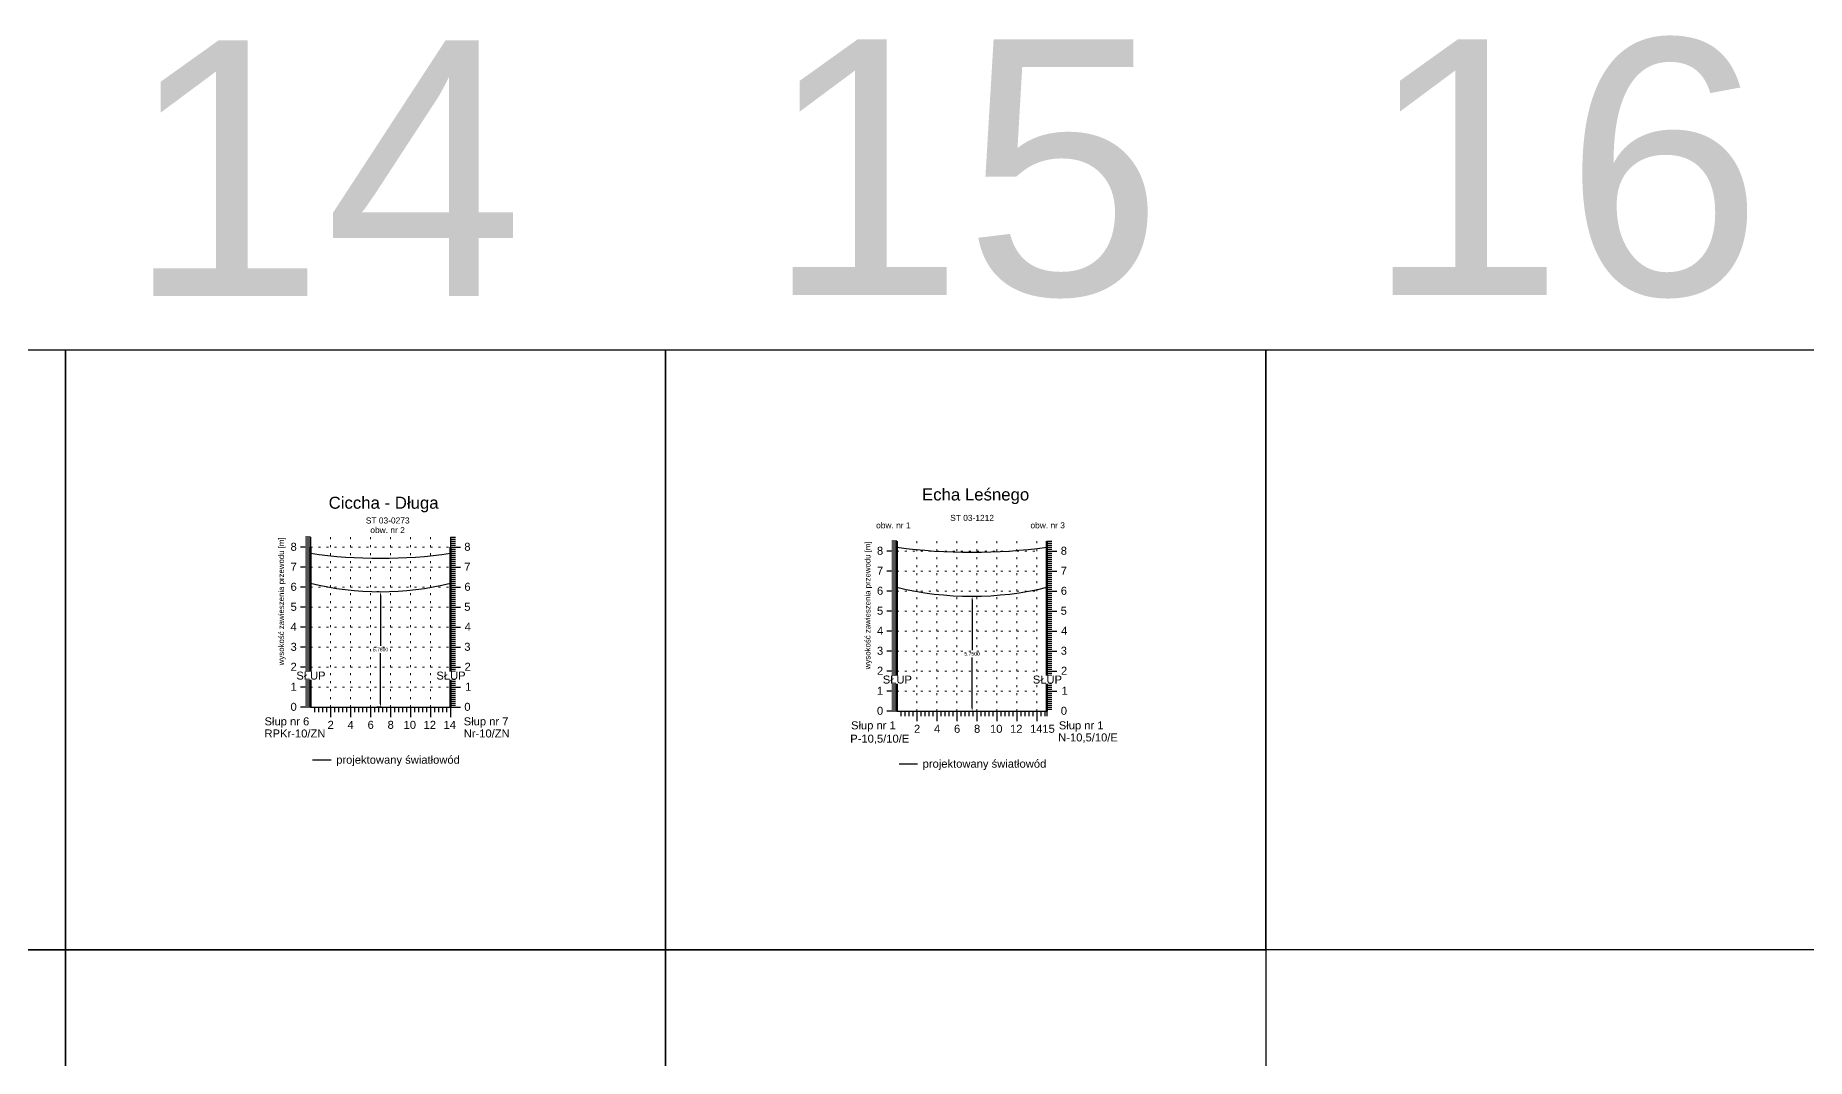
# Model space of a CAD drawing. Header units: metres. Extents: x -155 to 1812, y 681 to 886.
# Drawn here: x 53 to 141.6, y 825.1 to 876.2 of the extents above; entities that cross this region are included whole.
import ezdxf

# ---------------------------------------------------------------- set-up
doc = ezdxf.new("R2010")
doc.units = ezdxf.units.M
doc.header["$MEASUREMENT"] = 0
doc.linetypes.add('ACAD_ISO07W100', pattern=[3, 0, -3])
doc.layers.add('ramka', color=7, linetype='Continuous', plot=False)
doc.styles.get("Standard").update_dxf_attribs({"font": 'arial.ttf'})
doc.dimstyles.get("Standard").update_dxf_attribs({"dimtxt": 0.18, "dimasz": 0.18, "dimexe": 0.18, "dimexo": 0.0625, "dimgap": 0.09, "dimtad": 0, "dimtih": 1, "dimtoh": 1, "dimdec": 4, "dimzin": 0, "dimdsep": 46, "dimtxsty": 'Standard', "dimcen": 0.09, "dimadec": 0, "dimazin": 0, "dimtfac": 1, "dimtdec": 4, "dimtofl": 0, "dimtmove": 0, "dimatfit": 3, "dimfxl": 1, "dimtolj": 1, "dimtzin": 0, "dimarcsym": 0})

# ---------------------------------------------------------------- blocks, each defined once
blk = doc.blocks.new('*D186')
at = {"color": 0, "lineweight": -2}
for p, q in [((99.917, 848.198), (100.042, 848.198)), ((99.862, 848.018), (99.862, 845.505)), ((99.862, 842.628), (99.862, 845.141)), ((99.767, 842.448), (100.042, 842.448))]:
    blk.add_line(p, q, dxfattribs=at)
at = {"color": 0}
for points in [[(99.892, 848.018), (99.832, 848.018), (99.862, 848.198)], [(99.832, 842.628), (99.892, 842.628), (99.862, 842.448)]]:
    blk.add_solid(points, dxfattribs=at)
at = {"layer": 'Defpoints', "color": 0}
for p in [(99.854, 848.198), (99.704, 842.448), (99.862, 842.448)]:
    blk.add_point(p, dxfattribs=at)
at = {"color": 0, "lineweight": 25, "insert": (99.862, 845.323), "char_height": 0.18, "attachment_point": 5}
blk.add_mtext('\\A1;5.7500', dxfattribs=at)
blk = doc.blocks.new('*D350')
at = {"color": 0, "lineweight": -2}
for p, q in [((70.229, 848.426), (70.112, 848.426)), ((70.292, 848.246), (70.292, 845.718)), ((70.292, 842.826), (70.292, 845.355)), ((70.329, 842.646), (70.112, 842.646))]:
    blk.add_line(p, q, dxfattribs=at)
at = {"color": 0}
for points in [[(70.322, 848.246), (70.262, 848.246), (70.292, 848.426)], [(70.262, 842.826), (70.322, 842.826), (70.292, 842.646)]]:
    blk.add_solid(points, dxfattribs=at)
at = {"layer": 'Defpoints', "color": 0}
for p in [(70.292, 848.426), (70.292, 842.646), (70.392, 842.646)]:
    blk.add_point(p, dxfattribs=at)
at = {"color": 0, "lineweight": 25, "insert": (70.292, 845.536), "char_height": 0.18, "attachment_point": 5}
blk.add_mtext('\\A1;5.7800', dxfattribs=at)

msp = doc.modelspace()

# ---------------------------------------------------------------- linework, layer by layer
for p, q in [((66.79169, 851.14643), (66.54169, 851.14643)), ((66.79169, 851.04643), (66.54169, 851.04643)), ((66.79169, 850.94643), (66.54169, 850.94643)), ((66.79169, 850.84643), (66.54169, 850.84643)), ((66.79169, 851.14643), (66.79169, 842.64643)), ((73.79169, 851.14643), (73.79169, 842.64643)), ((73.79169, 851.14643), (74.04169, 851.14643)), ((73.79169, 851.04643), (74.04169, 851.04643)), ((73.79169, 850.94643), (74.04169, 850.94643)), ((73.79169, 850.84643), (74.04169, 850.84643)), ((96.10402, 850.9482), (95.85402, 850.9482)), ((96.10402, 850.8482), (95.85402, 850.8482)), ((96.10402, 850.9482), (96.10402, 842.4482)), ((103.60402, 850.9482), (103.60402, 842.4482)), ((103.60402, 850.9482), (103.85402, 850.9482)), ((103.60402, 850.8482), (103.85402, 850.8482)), ((66.79169, 850.64643), (66.29169, 850.64643)), ((66.79169, 850.64643), (66.29169, 850.64643)), ((66.79169, 850.74643), (66.54169, 850.74643)), ((66.79169, 850.54643), (66.54169, 850.54643)), ((66.79169, 850.44643), (66.54169, 850.44643)), ((66.79169, 850.34643), (66.54169, 850.34643)), ((66.79169, 850.24643), (66.54169, 850.24643)), ((66.79169, 850.14643), (66.54169, 850.14643)), ((66.79169, 850.04643), (66.54169, 850.04643)), ((66.79169, 849.94643), (66.54169, 849.94643)), ((73.79169, 850.74643), (74.04169, 850.74643)), ((73.79169, 850.64643), (74.29169, 850.64643)), ((73.79169, 850.64643), (74.29169, 850.64643)), ((73.79169, 850.54643), (74.04169, 850.54643)), ((73.79169, 850.44643), (74.04169, 850.44643)), ((73.79169, 850.34643), (74.04169, 850.34643)), ((73.79169, 850.24643), (74.04169, 850.24643)), ((73.79169, 850.14643), (74.04169, 850.14643)), ((73.79169, 850.04643), (74.04169, 850.04643)), ((73.79169, 849.94643), (74.04169, 849.94643)), ((96.10402, 850.4482), (95.60402, 850.4482)), ((96.10402, 850.4482), (95.60402, 850.4482)), ((96.10402, 850.7482), (95.85402, 850.7482)), ((96.10402, 850.6482), (95.85402, 850.6482)), ((96.10402, 850.5482), (95.85402, 850.5482)), ((96.10402, 850.3482), (95.85402, 850.3482)), ((96.10402, 850.2482), (95.85402, 850.2482)), ((96.10402, 850.1482), (95.85402, 850.1482)), ((96.10402, 850.0482), (95.85402, 850.0482)), ((96.10402, 849.9482), (95.85402, 849.9482)), ((103.60402, 850.7482), (103.85402, 850.7482)), ((103.60402, 850.6482), (103.85402, 850.6482)), ((103.60402, 850.5482), (103.85402, 850.5482)), ((103.60402, 850.4482), (104.10402, 850.4482)), ((103.60402, 850.4482), (104.10402, 850.4482)), ((103.60402, 850.3482), (103.85402, 850.3482)), ((103.60402, 850.2482), (103.85402, 850.2482)), ((103.60402, 850.1482), (103.85402, 850.1482)), ((103.60402, 850.0482), (103.85402, 850.0482)), ((103.60402, 849.9482), (103.85402, 849.9482)), ((66.79169, 849.64643), (66.29169, 849.64643)), ((66.79169, 849.64643), (66.29169, 849.64643)), ((66.79169, 849.84643), (66.54169, 849.84643)), ((66.79169, 849.74643), (66.54169, 849.74643)), ((66.79169, 849.54643), (66.54169, 849.54643)), ((66.79169, 849.44643), (66.54169, 849.44643)), ((66.79169, 849.34643), (66.54169, 849.34643)), ((66.79169, 849.24643), (66.54169, 849.24643)), ((66.79169, 849.14643), (66.54169, 849.14643)), ((66.79169, 849.04643), (66.54169, 849.04643)), ((73.79169, 849.84643), (74.04169, 849.84643)), ((73.79169, 849.74643), (74.04169, 849.74643)), ((73.79169, 849.64643), (74.29169, 849.64643)), ((73.79169, 849.64643), (74.29169, 849.64643)), ((73.79169, 849.54643), (74.04169, 849.54643)), ((73.79169, 849.44643), (74.04169, 849.44643)), ((73.79169, 849.34643), (74.04169, 849.34643)), ((73.79169, 849.24643), (74.04169, 849.24643)), ((73.79169, 849.14643), (74.04169, 849.14643)), ((73.79169, 849.04643), (74.04169, 849.04643)), ((96.10402, 849.4482), (95.60402, 849.4482)), ((96.10402, 849.4482), (95.60402, 849.4482)), ((96.10402, 849.8482), (95.85402, 849.8482)), ((96.10402, 849.7482), (95.85402, 849.7482)), ((96.10402, 849.6482), (95.85402, 849.6482)), ((96.10402, 849.5482), (95.85402, 849.5482)), ((96.10402, 849.3482), (95.85402, 849.3482)), ((96.10402, 849.2482), (95.85402, 849.2482)), ((96.10402, 849.1482), (95.85402, 849.1482)), ((96.10402, 849.0482), (95.85402, 849.0482)), ((103.60402, 849.8482), (103.85402, 849.8482)), ((103.60402, 849.7482), (103.85402, 849.7482)), ((103.60402, 849.6482), (103.85402, 849.6482)), ((103.60402, 849.5482), (103.85402, 849.5482)), ((103.60402, 849.4482), (104.10402, 849.4482)), ((103.60402, 849.4482), (104.10402, 849.4482)), ((103.60402, 849.3482), (103.85402, 849.3482)), ((103.60402, 849.2482), (103.85402, 849.2482)), ((103.60402, 849.1482), (103.85402, 849.1482)), ((103.60402, 849.0482), (103.85402, 849.0482)), ((66.79169, 848.64643), (66.29169, 848.64643)), ((66.79169, 848.64643), (66.29169, 848.64643)), ((66.79169, 848.94643), (66.54169, 848.94643)), ((66.79169, 848.84643), (66.54169, 848.84643)), ((66.79169, 848.74643), (66.54169, 848.74643)), ((66.79169, 848.54643), (66.54169, 848.54643)), ((66.79169, 848.44643), (66.54169, 848.44643)), ((66.79169, 848.34643), (66.54169, 848.34643)), ((66.79169, 848.24643), (66.54169, 848.24643)), ((66.79169, 848.14643), (66.54169, 848.14643)), ((73.79169, 848.94643), (74.04169, 848.94643)), ((73.79169, 848.84643), (74.04169, 848.84643)), ((73.79169, 848.74643), (74.04169, 848.74643)), ((73.79169, 848.64643), (74.29169, 848.64643)), ((73.79169, 848.64643), (74.29169, 848.64643)), ((73.79169, 848.54643), (74.04169, 848.54643)), ((73.79169, 848.44643), (74.04169, 848.44643)), ((73.79169, 848.34643), (74.04169, 848.34643)), ((73.79169, 848.24643), (74.04169, 848.24643)), ((73.79169, 848.14643), (74.04169, 848.14643)), ((96.10402, 848.4482), (95.60402, 848.4482)), ((96.10402, 848.4482), (95.60402, 848.4482)), ((96.10402, 848.9482), (95.85402, 848.9482)), ((96.10402, 848.8482), (95.85402, 848.8482)), ((96.10402, 848.7482), (95.85402, 848.7482)), ((96.10402, 848.6482), (95.85402, 848.6482)), ((96.10402, 848.5482), (95.85402, 848.5482)), ((96.10402, 848.3482), (95.85402, 848.3482)), ((96.10402, 848.2482), (95.85402, 848.2482)), ((96.10402, 848.1482), (95.85402, 848.1482)), ((103.60402, 848.9482), (103.85402, 848.9482)), ((103.60402, 848.8482), (103.85402, 848.8482)), ((103.60402, 848.7482), (103.85402, 848.7482)), ((103.60402, 848.6482), (103.85402, 848.6482)), ((103.60402, 848.5482), (103.85402, 848.5482)), ((103.60402, 848.4482), (104.10402, 848.4482)), ((103.60402, 848.4482), (104.10402, 848.4482)), ((103.60402, 848.3482), (103.85402, 848.3482)), ((103.60402, 848.2482), (103.85402, 848.2482)), ((103.60402, 848.1482), (103.85402, 848.1482)), ((66.79169, 847.64643), (66.29169, 847.64643)), ((66.79169, 847.64643), (66.29169, 847.64643)), ((66.79169, 848.04643), (66.54169, 848.04643)), ((66.79169, 847.94643), (66.54169, 847.94643)), ((66.79169, 847.84643), (66.54169, 847.84643)), ((66.79169, 847.74643), (66.54169, 847.74643)), ((66.79169, 847.54643), (66.54169, 847.54643)), ((66.79169, 847.44643), (66.54169, 847.44643)), ((66.79169, 847.34643), (66.54169, 847.34643)), ((66.79169, 847.24643), (66.54169, 847.24643)), ((73.79169, 848.04643), (74.04169, 848.04643)), ((73.79169, 847.94643), (74.04169, 847.94643)), ((73.79169, 847.84643), (74.04169, 847.84643)), ((73.79169, 847.74643), (74.04169, 847.74643)), ((73.79169, 847.64643), (74.29169, 847.64643)), ((73.79169, 847.64643), (74.29169, 847.64643)), ((73.79169, 847.54643), (74.04169, 847.54643)), ((73.79169, 847.44643), (74.04169, 847.44643)), ((73.79169, 847.34643), (74.04169, 847.34643)), ((73.79169, 847.24643), (74.04169, 847.24643)), ((96.10402, 847.4482), (95.60402, 847.4482)), ((96.10402, 847.4482), (95.60402, 847.4482)), ((96.10402, 848.0482), (95.85402, 848.0482)), ((96.10402, 847.9482), (95.85402, 847.9482)), ((96.10402, 847.8482), (95.85402, 847.8482)), ((96.10402, 847.7482), (95.85402, 847.7482)), ((96.10402, 847.6482), (95.85402, 847.6482)), ((96.10402, 847.5482), (95.85402, 847.5482)), ((96.10402, 847.3482), (95.85402, 847.3482)), ((96.10402, 847.2482), (95.85402, 847.2482)), ((103.60402, 848.0482), (103.85402, 848.0482)), ((103.60402, 847.9482), (103.85402, 847.9482)), ((103.60402, 847.8482), (103.85402, 847.8482)), ((103.60402, 847.7482), (103.85402, 847.7482)), ((103.60402, 847.6482), (103.85402, 847.6482)), ((103.60402, 847.5482), (103.85402, 847.5482)), ((103.60402, 847.4482), (104.10402, 847.4482)), ((103.60402, 847.4482), (104.10402, 847.4482)), ((103.60402, 847.3482), (103.85402, 847.3482)), ((103.60402, 847.2482), (103.85402, 847.2482)), ((66.79169, 846.64643), (66.29169, 846.64643)), ((66.79169, 846.64643), (66.29169, 846.64643)), ((66.79169, 847.14643), (66.54169, 847.14643)), ((66.79169, 847.04643), (66.54169, 847.04643)), ((66.79169, 846.94643), (66.54169, 846.94643)), ((66.79169, 846.84643), (66.54169, 846.84643)), ((66.79169, 846.74643), (66.54169, 846.74643)), ((66.79169, 846.54643), (66.54169, 846.54643)), ((66.79169, 846.44643), (66.54169, 846.44643)), ((66.79169, 846.34643), (66.54169, 846.34643)), ((73.79169, 847.14643), (74.04169, 847.14643)), ((73.79169, 847.04643), (74.04169, 847.04643)), ((73.79169, 846.94643), (74.04169, 846.94643)), ((73.79169, 846.84643), (74.04169, 846.84643)), ((73.79169, 846.74643), (74.04169, 846.74643)), ((73.79169, 846.64643), (74.29169, 846.64643)), ((73.79169, 846.64643), (74.29169, 846.64643)), ((73.79169, 846.54643), (74.04169, 846.54643)), ((73.79169, 846.44643), (74.04169, 846.44643)), ((73.79169, 846.34643), (74.04169, 846.34643)), ((96.10402, 846.4482), (95.60402, 846.4482)), ((96.10402, 846.4482), (95.60402, 846.4482)), ((96.10402, 847.1482), (95.85402, 847.1482)), ((96.10402, 847.0482), (95.85402, 847.0482)), ((96.10402, 846.9482), (95.85402, 846.9482)), ((96.10402, 846.8482), (95.85402, 846.8482)), ((96.10402, 846.7482), (95.85402, 846.7482)), ((96.10402, 846.6482), (95.85402, 846.6482)), ((96.10402, 846.5482), (95.85402, 846.5482)), ((96.10402, 846.3482), (95.85402, 846.3482)), ((103.60402, 847.1482), (103.85402, 847.1482)), ((103.60402, 847.0482), (103.85402, 847.0482)), ((103.60402, 846.9482), (103.85402, 846.9482)), ((103.60402, 846.8482), (103.85402, 846.8482)), ((103.60402, 846.7482), (103.85402, 846.7482)), ((103.60402, 846.6482), (103.85402, 846.6482)), ((103.60402, 846.5482), (103.85402, 846.5482)), ((103.60402, 846.4482), (104.10402, 846.4482)), ((103.60402, 846.4482), (104.10402, 846.4482)), ((103.60402, 846.3482), (103.85402, 846.3482)), ((66.79169, 845.64643), (66.29169, 845.64643)), ((66.79169, 845.64643), (66.29169, 845.64643)), ((66.79169, 846.24643), (66.54169, 846.24643)), ((66.79169, 846.14643), (66.54169, 846.14643)), ((66.79169, 846.04643), (66.54169, 846.04643)), ((66.79169, 845.94643), (66.54169, 845.94643)), ((66.79169, 845.84643), (66.54169, 845.84643)), ((66.79169, 845.74643), (66.54169, 845.74643)), ((66.79169, 845.54643), (66.54169, 845.54643)), ((73.79169, 846.24643), (74.04169, 846.24643)), ((73.79169, 846.14643), (74.04169, 846.14643)), ((73.79169, 846.04643), (74.04169, 846.04643)), ((73.79169, 845.94643), (74.04169, 845.94643)), ((73.79169, 845.84643), (74.04169, 845.84643)), ((73.79169, 845.74643), (74.04169, 845.74643)), ((73.79169, 845.64643), (74.29169, 845.64643)), ((73.79169, 845.64643), (74.29169, 845.64643)), ((73.79169, 845.54643), (74.04169, 845.54643)), ((96.10402, 846.2482), (95.85402, 846.2482)), ((96.10402, 846.1482), (95.85402, 846.1482)), ((96.10402, 846.0482), (95.85402, 846.0482)), ((96.10402, 845.9482), (95.85402, 845.9482)), ((96.10402, 845.8482), (95.85402, 845.8482)), ((96.10402, 845.7482), (95.85402, 845.7482)), ((96.10402, 845.6482), (95.85402, 845.6482)), ((96.10402, 845.5482), (95.85402, 845.5482)), ((103.60402, 846.2482), (103.85402, 846.2482)), ((103.60402, 846.1482), (103.85402, 846.1482)), ((103.60402, 846.0482), (103.85402, 846.0482)), ((103.60402, 845.9482), (103.85402, 845.9482)), ((103.60402, 845.8482), (103.85402, 845.8482)), ((103.60402, 845.7482), (103.85402, 845.7482)), ((103.60402, 845.6482), (103.85402, 845.6482)), ((103.60402, 845.5482), (103.85402, 845.5482)), ((66.79169, 844.64643), (66.29169, 844.64643)), ((66.79169, 844.64643), (66.29169, 844.64643)), ((66.79169, 845.44643), (66.54169, 845.44643)), ((66.79169, 845.34643), (66.54169, 845.34643)), ((66.79169, 845.24643), (66.54169, 845.24643)), ((66.79169, 845.14643), (66.54169, 845.14643)), ((66.79169, 845.04643), (66.54169, 845.04643)), ((66.79169, 844.94643), (66.54169, 844.94643)), ((66.79169, 844.84643), (66.54169, 844.84643)), ((66.79169, 844.74643), (66.54169, 844.74643)), ((73.79169, 845.44643), (74.04169, 845.44643)), ((73.79169, 845.34643), (74.04169, 845.34643)), ((73.79169, 845.24643), (74.04169, 845.24643)), ((73.79169, 845.14643), (74.04169, 845.14643)), ((73.79169, 845.04643), (74.04169, 845.04643)), ((73.79169, 844.94643), (74.04169, 844.94643)), ((73.79169, 844.84643), (74.04169, 844.84643)), ((73.79169, 844.74643), (74.04169, 844.74643)), ((73.79169, 844.64643), (74.29169, 844.64643)), ((73.79169, 844.64643), (74.29169, 844.64643)), ((96.10402, 845.4482), (95.60402, 845.4482)), ((96.10402, 845.4482), (95.60402, 845.4482)), ((96.10402, 845.3482), (95.85402, 845.3482)), ((96.10402, 845.2482), (95.85402, 845.2482)), ((96.10402, 845.1482), (95.85402, 845.1482)), ((96.10402, 845.0482), (95.85402, 845.0482)), ((96.10402, 844.9482), (95.85402, 844.9482)), ((96.10402, 844.8482), (95.85402, 844.8482)), ((96.10402, 844.7482), (95.85402, 844.7482)), ((96.10402, 844.6482), (95.85402, 844.6482)), ((103.60402, 845.4482), (104.10402, 845.4482)), ((103.60402, 845.4482), (104.10402, 845.4482)), ((103.60402, 845.3482), (103.85402, 845.3482)), ((103.60402, 845.2482), (103.85402, 845.2482)), ((103.60402, 845.1482), (103.85402, 845.1482)), ((103.60402, 845.0482), (103.85402, 845.0482)), ((103.60402, 844.9482), (103.85402, 844.9482)), ((103.60402, 844.8482), (103.85402, 844.8482)), ((103.60402, 844.7482), (103.85402, 844.7482)), ((103.60402, 844.6482), (103.85402, 844.6482)), ((66.79169, 844.54643), (66.54169, 844.54643)), ((66.79169, 844.44643), (66.54169, 844.44643)), ((66.79169, 844.34643), (66.54169, 844.34643)), ((66.79169, 844.24643), (66.54169, 844.24643)), ((66.79169, 844.14643), (66.54169, 844.14643)), ((66.79169, 844.04643), (66.54169, 844.04643)), ((66.79169, 843.94643), (66.54169, 843.94643)), ((66.79169, 843.84643), (66.54169, 843.84643)), ((66.79169, 843.74643), (66.54169, 843.74643)), ((73.79169, 844.54643), (74.04169, 844.54643)), ((73.79169, 844.44643), (74.04169, 844.44643)), ((73.79169, 844.34643), (74.04169, 844.34643)), ((73.79169, 844.24643), (74.04169, 844.24643)), ((73.79169, 844.14643), (74.04169, 844.14643)), ((73.79169, 844.04643), (74.04169, 844.04643)), ((73.79169, 843.94643), (74.04169, 843.94643)), ((73.79169, 843.84643), (74.04169, 843.84643)), ((73.79169, 843.74643), (74.04169, 843.74643)), ((96.10402, 844.4482), (95.60402, 844.4482)), ((96.10402, 844.4482), (95.60402, 844.4482)), ((96.10402, 844.5482), (95.85402, 844.5482)), ((96.10402, 844.3482), (95.85402, 844.3482)), ((96.10402, 844.2482), (95.85402, 844.2482)), ((96.10402, 844.1482), (95.85402, 844.1482)), ((96.10402, 844.0482), (95.85402, 844.0482)), ((96.10402, 843.9482), (95.85402, 843.9482)), ((96.10402, 843.8482), (95.85402, 843.8482)), ((96.10402, 843.7482), (95.85402, 843.7482)), ((103.60402, 844.5482), (103.85402, 844.5482)), ((103.60402, 844.4482), (104.10402, 844.4482)), ((103.60402, 844.4482), (104.10402, 844.4482)), ((103.60402, 844.3482), (103.85402, 844.3482)), ((103.60402, 844.2482), (103.85402, 844.2482)), ((103.60402, 844.1482), (103.85402, 844.1482)), ((103.60402, 844.0482), (103.85402, 844.0482)), ((103.60402, 843.9482), (103.85402, 843.9482)), ((103.60402, 843.8482), (103.85402, 843.8482)), ((103.60402, 843.7482), (103.85402, 843.7482)), ((66.79169, 843.64643), (66.29169, 843.64643)), ((66.79169, 843.64643), (66.29169, 843.64643)), ((66.79169, 843.54643), (66.54169, 843.54643)), ((66.79169, 843.44643), (66.54169, 843.44643)), ((66.79169, 843.34643), (66.54169, 843.34643)), ((66.79169, 843.24643), (66.54169, 843.24643)), ((66.79169, 843.14643), (66.54169, 843.14643)), ((66.79169, 843.04643), (66.54169, 843.04643)), ((66.79169, 842.94643), (66.54169, 842.94643)), ((66.79169, 842.84643), (66.54169, 842.84643)), ((73.79169, 843.64643), (74.29169, 843.64643)), ((73.79169, 843.64643), (74.29169, 843.64643)), ((73.79169, 843.54643), (74.04169, 843.54643)), ((73.79169, 843.44643), (74.04169, 843.44643)), ((73.79169, 843.34643), (74.04169, 843.34643)), ((73.79169, 843.24643), (74.04169, 843.24643)), ((73.79169, 843.14643), (74.04169, 843.14643)), ((73.79169, 843.04643), (74.04169, 843.04643)), ((73.79169, 842.94643), (74.04169, 842.94643)), ((73.79169, 842.84643), (74.04169, 842.84643)), ((96.10402, 843.4482), (95.60402, 843.4482)), ((96.10402, 843.4482), (95.60402, 843.4482)), ((96.10402, 843.6482), (95.85402, 843.6482)), ((96.10402, 843.5482), (95.85402, 843.5482)), ((96.10402, 843.3482), (95.85402, 843.3482)), ((96.10402, 843.2482), (95.85402, 843.2482)), ((96.10402, 843.1482), (95.85402, 843.1482)), ((96.10402, 843.0482), (95.85402, 843.0482)), ((96.10402, 842.9482), (95.85402, 842.9482)), ((96.10402, 842.8482), (95.85402, 842.8482)), ((103.60402, 843.6482), (103.85402, 843.6482)), ((103.60402, 843.5482), (103.85402, 843.5482)), ((103.60402, 843.4482), (104.10402, 843.4482)), ((103.60402, 843.4482), (104.10402, 843.4482)), ((103.60402, 843.3482), (103.85402, 843.3482)), ((103.60402, 843.2482), (103.85402, 843.2482)), ((103.60402, 843.1482), (103.85402, 843.1482)), ((103.60402, 843.0482), (103.85402, 843.0482)), ((103.60402, 842.9482), (103.85402, 842.9482)), ((103.60402, 842.8482), (103.85402, 842.8482)), ((66.79169, 842.64643), (66.29169, 842.64643)), ((66.79169, 842.74643), (66.54169, 842.74643)), ((66.79169, 842.64643), (66.54169, 842.64643)), ((66.79169, 842.64643), (73.79169, 842.64643)), ((66.99169, 842.64643), (66.99169, 842.39643)), ((67.19169, 842.64643), (67.19169, 842.39643)), ((67.39169, 842.64643), (67.39169, 842.39643)), ((67.59169, 842.64643), (67.59169, 842.39643)), ((67.79169, 842.64643), (67.79169, 842.14643)), ((67.99169, 842.64643), (67.99169, 842.39643)), ((68.19169, 842.64643), (68.19169, 842.39643)), ((68.39169, 842.64643), (68.39169, 842.39643)), ((68.59169, 842.64643), (68.59169, 842.39643)), ((68.79169, 842.64643), (68.79169, 842.14643)), ((68.99169, 842.64643), (68.99169, 842.39643)), ((69.19169, 842.64643), (69.19169, 842.39643)), ((69.39169, 842.64643), (69.39169, 842.39643)), ((69.59169, 842.64643), (69.59169, 842.39643)), ((69.79169, 842.64643), (69.79169, 842.14643)), ((69.99169, 842.64643), (69.99169, 842.39643)), ((70.19169, 842.64643), (70.19169, 842.39643)), ((70.39169, 842.64643), (70.39169, 842.39643)), ((70.59169, 842.64643), (70.59169, 842.39643)), ((70.79169, 842.64643), (70.79169, 842.14643)), ((70.99169, 842.64643), (70.99169, 842.39643)), ((71.19169, 842.64643), (71.19169, 842.39643)), ((71.39169, 842.64643), (71.39169, 842.39643)), ((71.59169, 842.64643), (71.59169, 842.39643)), ((71.79169, 842.64643), (71.79169, 842.14643)), ((71.99169, 842.64643), (71.99169, 842.39643)), ((72.19169, 842.64643), (72.19169, 842.39643)), ((72.39169, 842.64643), (72.39169, 842.39643)), ((72.59169, 842.64643), (72.59169, 842.39643)), ((72.79169, 842.64643), (72.79169, 842.14643)), ((72.99169, 842.64643), (72.99169, 842.39643)), ((73.19169, 842.64643), (73.19169, 842.39643)), ((73.39169, 842.64643), (73.39169, 842.39643)), ((73.59169, 842.64643), (73.59169, 842.39643)), ((73.79169, 842.74643), (74.04169, 842.74643)), ((73.79169, 842.64643), (73.79169, 842.14643)), ((73.79169, 842.64643), (74.29169, 842.64643)), ((73.79169, 842.64643), (74.04169, 842.64643)), ((96.10402, 842.4482), (95.60402, 842.4482)), ((96.10402, 842.7482), (95.85402, 842.7482)), ((96.10402, 842.6482), (95.85402, 842.6482)), ((96.10402, 842.5482), (95.85402, 842.5482)), ((96.10402, 842.4482), (95.85402, 842.4482)), ((96.10402, 842.4482), (103.10402, 842.4482)), ((96.30402, 842.4482), (96.30402, 842.1982)), ((96.50402, 842.4482), (96.50402, 842.1982)), ((96.70402, 842.4482), (96.70402, 842.1982)), ((96.90402, 842.4482), (96.90402, 842.1982)), ((97.10402, 842.4482), (97.10402, 841.9482)), ((97.30402, 842.4482), (97.30402, 842.1982)), ((97.50402, 842.4482), (97.50402, 842.1982)), ((97.70402, 842.4482), (97.70402, 842.1982)), ((97.90402, 842.4482), (97.90402, 842.1982)), ((98.10402, 842.4482), (98.10402, 841.9482)), ((98.30402, 842.4482), (98.30402, 842.1982)), ((98.50402, 842.4482), (98.50402, 842.1982)), ((98.70402, 842.4482), (98.70402, 842.1982)), ((98.90402, 842.4482), (98.90402, 842.1982)), ((99.10402, 842.4482), (99.10402, 841.9482)), ((99.30402, 842.4482), (99.30402, 842.1982)), ((99.50402, 842.4482), (99.50402, 842.1982)), ((99.70402, 842.4482), (99.70402, 842.1982)), ((99.90402, 842.4482), (99.90402, 842.1982)), ((100.10402, 842.4482), (100.10402, 841.9482)), ((100.30402, 842.4482), (100.30402, 842.1982)), ((100.50402, 842.4482), (100.50402, 842.1982)), ((100.70402, 842.4482), (100.70402, 842.1982)), ((100.90402, 842.4482), (100.90402, 842.1982)), ((101.10402, 842.4482), (101.10402, 841.9482)), ((101.30402, 842.4482), (101.30402, 842.1982)), ((101.50402, 842.4482), (101.50402, 842.1982)), ((101.70402, 842.4482), (101.70402, 842.1982)), ((101.90402, 842.4482), (101.90402, 842.1982)), ((102.10402, 842.4482), (102.10402, 841.9482)), ((102.30402, 842.4482), (102.30402, 842.1982)), ((102.50402, 842.4482), (102.50402, 842.1982)), ((102.70402, 842.4482), (102.70402, 842.1982)), ((102.90402, 842.4482), (102.90402, 842.1982)), ((103.10402, 842.4482), (103.10402, 841.9482)), ((103.10402, 842.4482), (103.60402, 842.4482)), ((103.10402, 842.4482), (103.35402, 842.4482)), ((103.30402, 842.4482), (103.30402, 842.1982)), ((103.50402, 842.4482), (103.50402, 842.1982)), ((103.60402, 842.7482), (103.85402, 842.7482)), ((103.60402, 842.6482), (103.85402, 842.6482)), ((103.60402, 842.5482), (103.85402, 842.5482)), ((103.60402, 842.4482), (103.60402, 842.1982))]:
    msp.add_line(p, q)
at = {"linetype": 'ACAD_ISO07W100', "lineweight": 15, "ltscale": 0.1}
for p, q in [((67.79169, 842.64643), (67.79169, 851.14643)), ((68.79169, 842.64643), (68.79169, 851.14643)), ((69.79169, 842.64643), (69.79169, 851.14643)), ((70.79169, 842.64643), (70.79169, 851.14643)), ((71.79169, 842.64643), (71.79169, 851.14643)), ((72.79169, 842.64643), (72.79169, 851.14643)), ((72.79169, 842.64643), (72.79169, 851.14643)), ((73.79169, 842.64643), (73.79169, 851.14643)), ((73.79169, 842.64643), (73.79169, 851.14643)), ((97.10402, 842.4482), (97.10402, 850.9482)), ((98.10402, 842.4482), (98.10402, 850.9482)), ((99.10402, 842.4482), (99.10402, 850.9482)), ((100.10402, 842.4482), (100.10402, 850.9482)), ((101.10402, 842.4482), (101.10402, 850.9482)), ((102.10402, 842.4482), (102.10402, 850.9482)), ((102.10402, 842.4482), (102.10402, 850.9482)), ((103.10402, 842.4482), (103.10402, 850.9482)), ((103.60402, 842.4482), (103.60402, 850.9482)), ((66.79169, 850.64643), (73.79169, 850.64643)), ((96.10402, 850.4482), (103.10402, 850.4482)), ((66.79169, 849.64643), (73.79169, 849.64643)), ((96.10402, 849.4482), (103.10402, 849.4482)), ((66.79169, 848.64643), (73.79169, 848.64643)), ((96.10402, 848.4482), (103.10402, 848.4482)), ((66.79169, 847.64643), (73.79169, 847.64643)), ((96.10402, 847.4482), (103.10402, 847.4482)), ((66.79169, 846.64643), (73.79169, 846.64643)), ((96.10402, 846.4482), (103.10402, 846.4482)), ((66.79169, 845.64643), (73.79169, 845.64643)), ((66.79169, 844.64643), (73.79169, 844.64643)), ((96.10402, 845.4482), (103.10402, 845.4482)), ((96.10402, 844.4482), (103.10402, 844.4482)), ((66.79169, 843.64643), (73.79169, 843.64643)), ((96.10402, 843.4482), (103.10402, 843.4482)), ((66.79169, 842.64643), (73.79169, 842.64643)), ((96.10402, 842.4482), (103.10402, 842.4482))]:
    msp.add_line(p, q, dxfattribs=at)
at = {"lineweight": 100}
for p, q in [((96.10402, 850.9482), (96.10402, 842.4482)), ((103.60402, 850.9482), (103.60402, 842.4482)), ((66.79169, 850.64643), (66.79169, 842.64643)), ((73.79169, 850.64643), (73.79169, 842.64643))]:
    msp.add_line(p, q, dxfattribs=at)
at = {"color": 3, "lineweight": 25}
for p, q in [((66.89724, 840.01622), (67.82783, 840.01622)), ((96.20957, 839.81798), (97.14016, 839.81798))]:
    msp.add_line(p, q, dxfattribs=at)
at = {"lineweight": 25}
for points in [[(24.54271, 860.52182), (54.54271, 860.52182), (54.54271, 830.52182), (24.54271, 830.52182), (24.54271, 860.52182)], [(54.54271, 860.52182), (84.54271, 860.52182), (84.54271, 830.52182), (54.54271, 830.52182), (54.54271, 860.52182)], [(84.54271, 860.52182), (114.54271, 860.52182), (114.54271, 830.52182), (84.54271, 830.52182), (84.54271, 860.52182)], [(114.54271, 860.52182), (144.54271, 860.52182), (144.54271, 830.52182), (114.54271, 830.52182), (114.54271, 860.52182)], [(24.54271, 830.52182), (54.54271, 830.52182), (54.54271, 800.52182), (24.54271, 800.52182), (24.54271, 830.52182)], [(54.54271, 830.52182), (84.54271, 830.52182), (84.54271, 800.52182), (54.54271, 800.52182), (54.54271, 830.52182)], [(84.54271, 830.52182), (114.54271, 830.52182), (114.54271, 800.52182), (84.54271, 800.52182), (84.54271, 830.52182)]]:
    msp.add_lwpolyline(points, dxfattribs=at)
at = {"lineweight": 30}
for centre, radius, start, end in [((70.29169, 874.72143), 24.625, 261.8287664, 278.1712336), ((99.85402, 878.6482), 28.25, 262.3718503, 277.6281497)]:
    msp.add_arc(centre, radius, start, end, dxfattribs=at)
at = {"color": 3, "lineweight": 30}
for centre, radius, start, end in [((70.29169, 863.21977), 14.79333, 256.3144532, 283.6855468), ((99.85402, 864.05122), 15.85294, 256.3170414, 283.6829586)]:
    msp.add_arc(centre, radius, start, end, dxfattribs=at)
at = {"layer": 'ramka'}
msp.add_line((96.10402, 842.4482), (99.85402, 842.4482), dxfattribs=at)

# ---------------------------------------------------------------- texts
at = {"lineweight": 25}
msp.add_text('14', height=12.782133, dxfattribs=at).set_placement((57.58131, 863.21103))
for s, height, p in [('Echa Leśnego', 0.6, (97.35823, 852.98674)), ('Ciccha - Długa', 0.6, (67.69954, 852.57463)), ('ST 03-0273', 0.3, (69.55561, 851.8366)), ('obw. nr 2', 0.3, (69.78229, 851.35734)), ('obw. nr 1', 0.3, (95.0631, 851.59385)), ('ST 03-1212', 0.3, (98.76607, 851.96714)), ('obw. nr 3', 0.3, (102.77763, 851.59385)), ('8', 0.4, (65.79443, 850.47234)), ('8', 0.4, (74.48008, 850.47234)), ('8', 0.4, (95.10676, 850.27411)), ('8', 0.4, (104.29241, 850.27411)), ('7', 0.4, (65.79443, 849.47234)), ('7', 0.4, (74.47708, 849.47234)), ('7', 0.4, (95.10676, 849.27411)), ('7', 0.4, (104.28941, 849.27411)), ('6', 0.4, (65.79443, 848.47234)), ('6', 0.4, (74.48281, 848.47234)), ('6', 0.4, (95.10676, 848.27411)), ('6', 0.4, (104.29514, 848.27411)), ('5', 0.4, (65.79443, 847.47234)), ('5', 0.4, (74.47735, 847.47234)), ('5', 0.4, (95.10676, 847.27411)), ('5', 0.4, (104.28968, 847.27411)), ('4', 0.4, (65.79443, 846.47234)), ('4', 0.4, (74.49809, 846.47234)), ('4', 0.4, (95.10676, 846.27411)), ('4', 0.4, (104.31042, 846.27411)), ('3', 0.4, (65.79443, 845.47234)), ('3', 0.4, (74.48008, 845.47234)), ('3', 0.4, (95.10676, 845.27411)), ('3', 0.4, (104.29241, 845.27411)), ('2', 0.4, (65.79443, 844.47234)), ('2', 0.4, (74.49127, 844.47234)), ('2', 0.4, (95.10676, 844.27411)), ('2', 0.4, (104.30359, 844.27411)), ('1', 0.4, (65.79443, 843.47234)), ('1', 0.4, (74.51992, 843.47234)), ('0', 0.4, (65.79443, 842.47234)), ('0', 0.4, (74.48172, 842.47234)), ('1', 0.4, (95.10676, 843.27411)), ('1', 0.4, (104.33224, 843.27411)), ('Słup nr 6', 0.4, (64.49644, 841.74452)), ('2', 0.4, (67.64488, 841.57076)), ('4', 0.4, (68.64488, 841.57076)), ('6', 0.4, (69.64488, 841.57076)), ('8', 0.4, (70.64488, 841.57076)), ('10', 0.4, (71.44488, 841.57076)), ('12', 0.4, (72.44488, 841.57076)), ('14', 0.4, (73.44488, 841.57076)), ('Słup nr 7', 0.4, (74.44964, 841.74452)), ('Słup nr 1', 0.4, (93.80877, 841.54628)), ('0', 0.4, (95.10676, 842.27411)), ('Słup nr 1', 0.4, (104.19587, 841.54628)), ('0', 0.4, (104.29404, 842.27411)), ('RPKr-10/ZN', 0.4, (64.4948, 841.13963)), ('Nr-10/ZN', 0.4, (74.44964, 841.13963)), ('P-10,5/10/E', 0.4, (93.7702, 840.87986)), ('2', 0.4, (96.9572, 841.37252)), ('4', 0.4, (97.9572, 841.37252)), ('6', 0.4, (98.9572, 841.37252)), ('8', 0.4, (99.9572, 841.37252)), ('10', 0.4, (100.7572, 841.37252)), ('12', 0.4, (101.7572, 841.37252)), ('14', 0.4, (102.7572, 841.37252)), ('15', 0.4, (103.37128, 841.37252)), ('N-10,5/10/E', 0.4, (104.16521, 840.9414)), ('projektowany światłowód', 0.4, (68.07659, 839.82645)), ('projektowany światłowód', 0.4, (97.38891, 839.62821))]:
    msp.add_text(s, height=height).set_placement(p)
at = {"lineweight": 25, "char_height": 12.782133, "attachment_point": 1}
for s, insert in [('15', (89.52566, 876.04548)), ('16', (119.52566, 876.04548))]:
    msp.add_mtext_dynamic_manual_height_columns(s, width=15.8571504, gutter_width=0.5, heights=[-13.05242], dxfattribs=dict(at, insert=insert))

# ---------------------------------------------------------------- dimensions: what is measured, and where the dimension line sits
at = {"lineweight": 25}
for base, p1, p2, picture, middle in [((70.29169, 842.64643), (70.29169, 848.42643), (70.39169, 842.64643), '*D350', (70.29169, 845.53643)), ((99.86195, 842.4482), (99.85402, 848.1982), (99.70402, 842.4482), '*D186', (99.86195, 845.3232))]:
    dim = msp.add_linear_dim(base=base, p1=p1, p2=p2, angle=90, dimstyle='Standard', dxfattribs=at)
    dim.commit()
    dim.dimension.update_dxf_attribs({"geometry": picture, "text_midpoint": middle})

# ---------------------------------------------------------------- next in the draw order: texts
at = {"lineweight": 18, "char_height": 0.28, "attachment_point": 1, "rotation": 90, "bg_fill": 3, "box_fill_scale": 1, "bg_fill_color": 256, "bg_fill_transparency": 0}
for insert in [(65.18892, 844.74854), (94.50125, 844.55031)]:
    msp.add_mtext_dynamic_manual_height_columns('wysokość zawieszenia przewodu [m]', width=9.2804774, gutter_width=2, heights=[-0.36385], dxfattribs=dict(at, insert=insert))
at = {"lineweight": 18, "char_height": 0.4, "attachment_point": 1, "bg_fill": 3, "box_fill_scale": 1, "bg_fill_color": 256, "bg_fill_transparency": 0}
for insert in [(66.08359, 844.43264), (73.08359, 844.43264), (95.39591, 844.2344), (102.89591, 844.2344)]:
    msp.add_mtext_dynamic_manual_height_columns('SŁUP', width=1.5368437, gutter_width=2, heights=[-0.41364], dxfattribs=dict(at, insert=insert))

doc.saveas('drawing.dxf')
